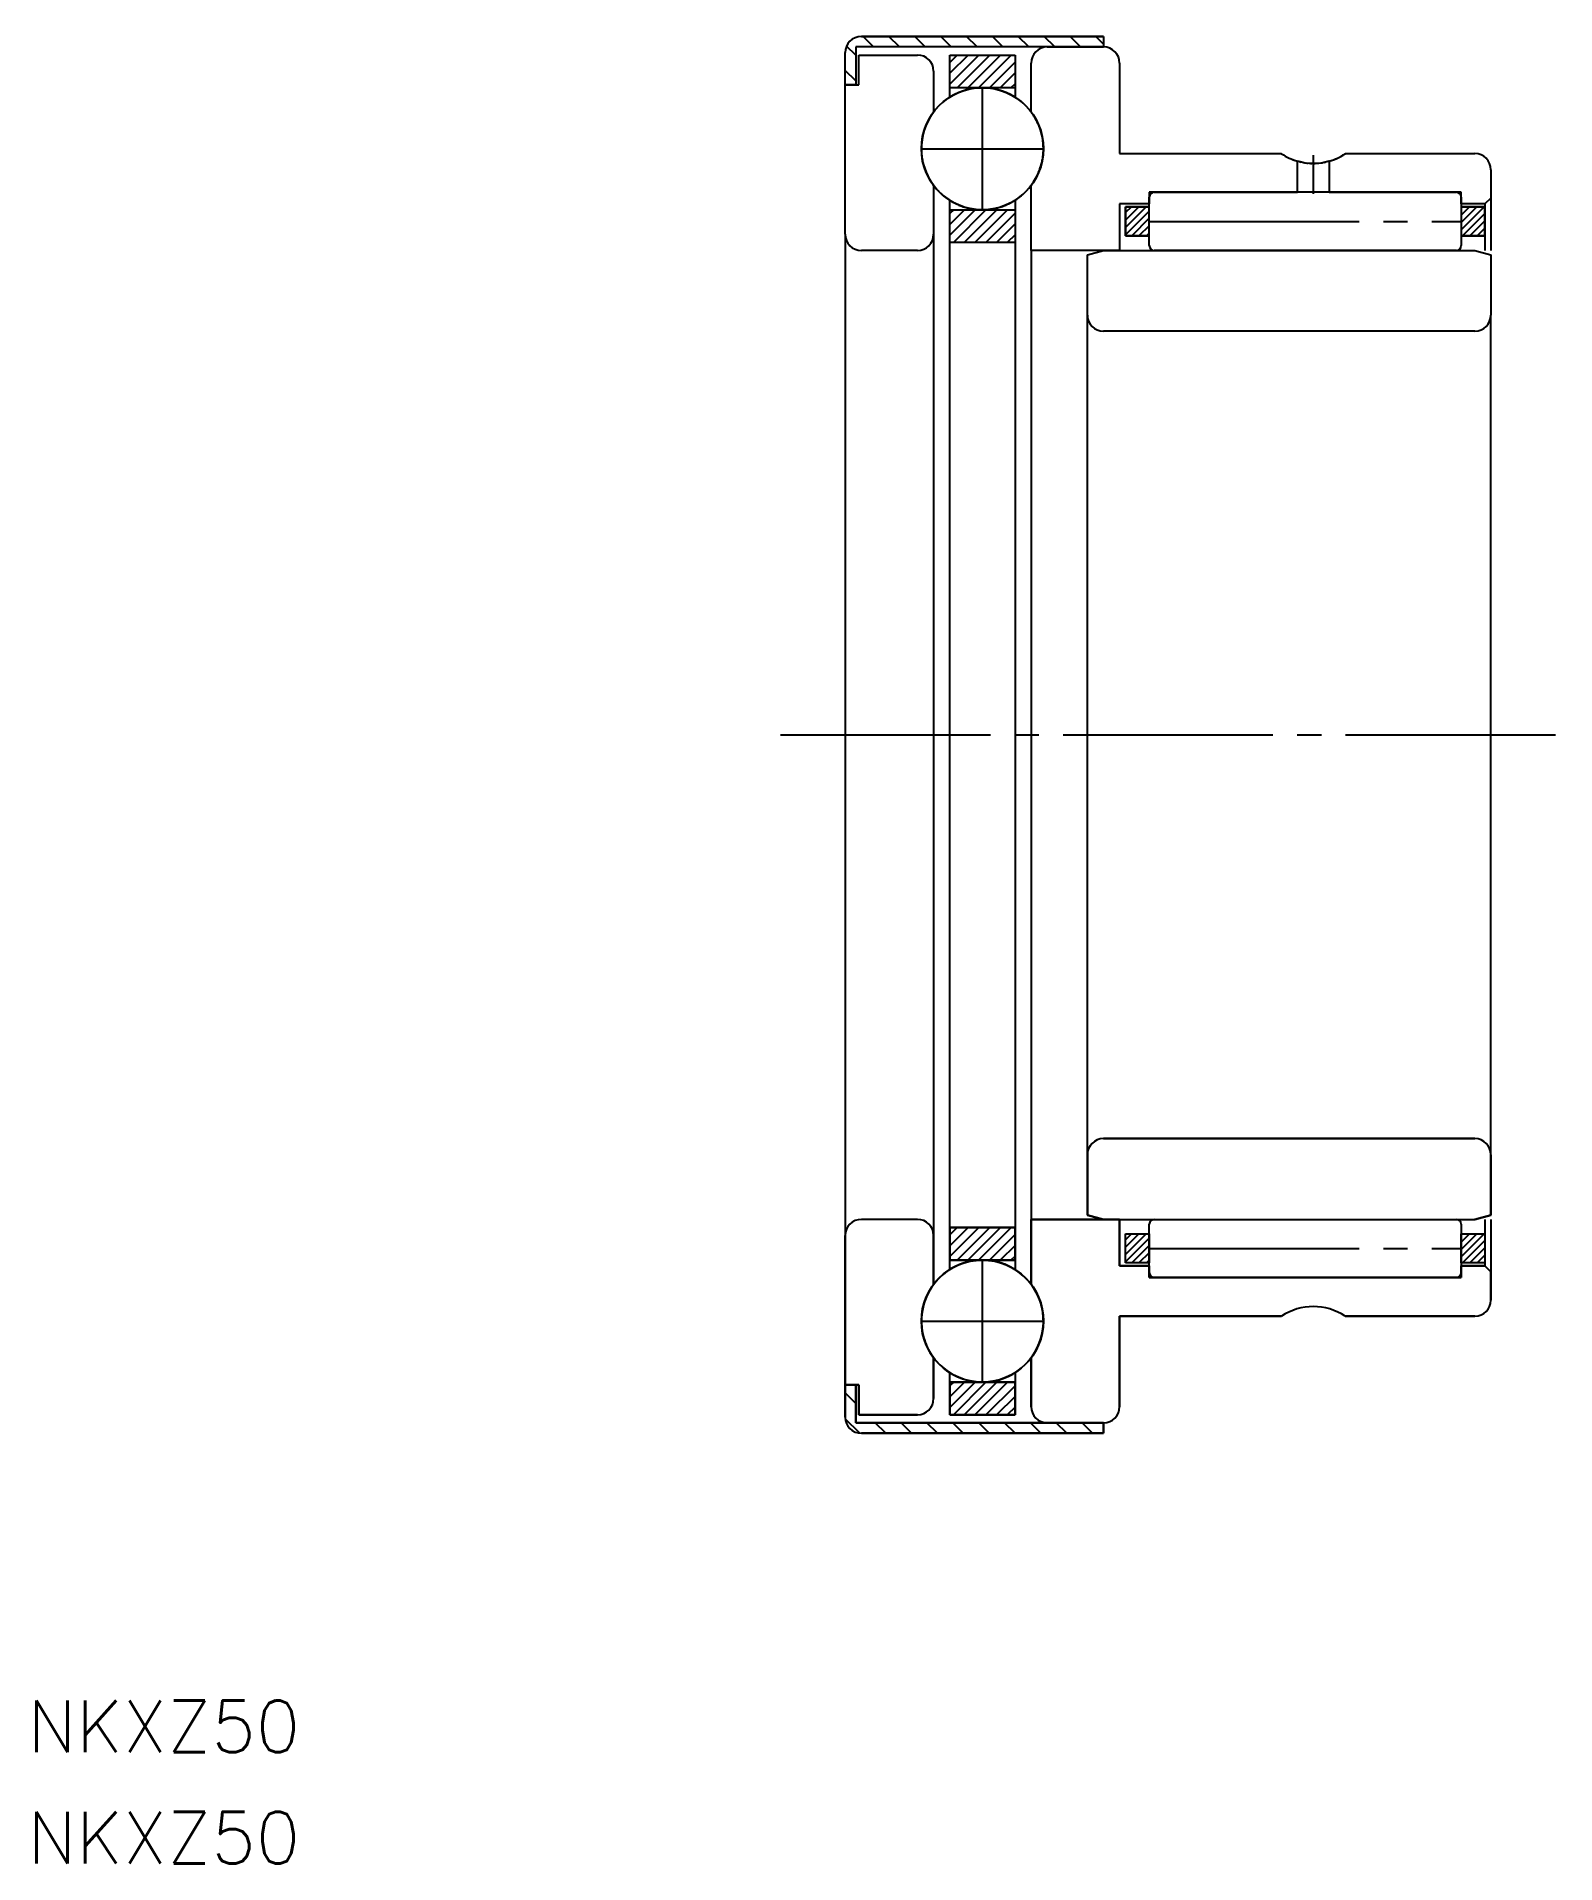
# Model space of a CAD drawing. Extents: x 99 to 193, y 89 to 202.
import ezdxf

# ---------------------------------------------------------------- set-up
doc = ezdxf.new("R2010")
doc.units = 0
doc.linetypes.add('CENTER', pattern=[17.5, 13, -1.5, 1.5, -1.5])
doc.layers.get('0').update_dxf_attribs({"linetype": 'CONTINUOUS'})
doc.layers.add('CENTER', color=1, linetype='CENTER')
doc.styles.get("Standard").update_dxf_attribs({"font": 'txt.shx', "bigfont": '@extfont2.shx'})

# ---------------------------------------------------------------- blocks, each defined once
blk = doc.blocks.new('B09105871428012009_0000000')
at = {"color": 7, "linetype": 'CONTINUOUS'}
for centre in [(8.5, 36.3), (8.5, -36.3)]:
    blk.add_circle(centre, 3.78, dxfattribs=at)
blk = doc.blocks.new('B09105871428012009_0000001')
at = {"color": 7, "linetype": 'CONTINUOUS'}
for p, q in [((28.015, 33.6), (28.015, 35.53988)), ((29.985, 35.53988), (29.985, 33.6)), ((29, 33.6), (28.015, 33.6)), ((29.985, 33.6), (29, 33.6))]:
    blk.add_line(p, q, dxfattribs=at)
blk.add_arc((29, 38.938), 3.538, 253.834914, 286.165086, dxfattribs=at)

msp = doc.modelspace()

# ---------------------------------------------------------------- linework, layer by layer
at = {"color": 3, "linetype": 'CONTINUOUS'}
for p, q in [((149.84, 201.18), (149.28, 201.74)), ((150.95, 201.68), (150.3, 202.33)), ((152.55, 201.68), (151.9, 202.33)), ((154.15, 201.68), (153.5, 202.33)), ((155.76, 201.68), (155.11, 202.33)), ((157.36, 201.68), (156.71, 202.33)), ((158.96, 201.68), (158.31, 202.33)), ((160.56, 201.68), (159.91, 202.33)), ((162.17, 201.68), (161.52, 202.33)), ((163.77, 201.68), (163.12, 202.33)), ((165.19, 201.86), (164.72, 202.33)), ((157.47, 201.18), (155.67, 199.38)), ((156.8, 201.18), (155.67, 200.05)), ((156.13, 201.18), (155.67, 200.72)), ((158.14, 201.18), (156.12, 199.16)), ((158.81, 201.18), (156.79, 199.16)), ((159.47, 201.18), (157.45, 199.16)), ((159.71, 200.74), (158.12, 199.16)), ((149.84, 199.58), (149.19, 200.23)), ((159.71, 200.07), (158.79, 199.16)), ((159.71, 199.4), (159.46, 199.16)), ((157.24, 191.6), (155.67, 190.03)), ((156.58, 191.6), (155.67, 190.69)), ((155.91, 191.6), (155.67, 191.36)), ((157.91, 191.6), (155.89, 189.58)), ((158.58, 191.6), (156.56, 189.58)), ((159.25, 191.6), (157.23, 189.58)), ((159.71, 191.38), (157.9, 189.58)), ((167.83, 191.78), (166.56, 190.51)), ((167.37, 191.78), (166.56, 190.96)), ((166.92, 191.78), (166.56, 191.42)), ((168.03, 191.52), (166.56, 190.05)), ((188.78, 191.78), (187.35, 190.35)), ((188.32, 191.78), (187.35, 190.81)), ((187.86, 191.78), (187.35, 191.26)), ((187.41, 191.78), (187.35, 191.72)), ((188.82, 191.37), (187.43, 189.98)), ((159.71, 190.72), (158.57, 189.58)), ((168.03, 191.07), (166.94, 189.98)), ((168.03, 190.61), (167.39, 189.98)), ((168.03, 190.16), (167.85, 189.98)), ((188.82, 190.91), (187.89, 189.98)), ((188.82, 190.46), (188.34, 189.98)), ((149.63, 189.25), (149.36, 189.52)), ((159.71, 190.05), (159.23, 189.58)), ((188.82, 190), (188.8, 189.98)), ((157.47, 128.58), (155.67, 126.78)), ((156.8, 128.58), (155.67, 127.45)), ((156.13, 128.58), (155.67, 128.12)), ((158.14, 128.58), (156.12, 126.56)), ((158.81, 128.58), (156.79, 126.56)), ((159.47, 128.58), (157.45, 126.56)), ((159.71, 128.14), (158.12, 126.56)), ((167.83, 128.18), (166.56, 126.91)), ((167.37, 128.18), (166.56, 127.36)), ((166.92, 128.18), (166.56, 127.82)), ((168.03, 127.92), (166.56, 126.45)), ((188.78, 128.18), (187.35, 126.75)), ((188.32, 128.18), (187.35, 127.21)), ((187.86, 128.18), (187.35, 127.66)), ((187.41, 128.18), (187.35, 128.12)), ((159.71, 127.47), (158.79, 126.56)), ((159.71, 126.8), (159.46, 126.56)), ((168.03, 127.47), (166.94, 126.38)), ((168.03, 127.01), (167.39, 126.38)), ((188.82, 127.77), (187.43, 126.38)), ((188.82, 127.31), (187.89, 126.38)), ((188.82, 126.86), (188.34, 126.38)), ((168.03, 126.56), (167.85, 126.38)), ((188.82, 126.4), (188.8, 126.38)), ((157.24, 119), (155.67, 117.43)), ((156.58, 119), (155.67, 118.09)), ((155.91, 119), (155.67, 118.76)), ((157.91, 119), (155.89, 116.98)), ((158.58, 119), (156.56, 116.98)), ((159.25, 119), (157.23, 116.98)), ((149.84, 117.68), (149.19, 118.33)), ((159.71, 118.78), (157.9, 116.98)), ((159.71, 118.12), (158.57, 116.98)), ((150.09, 115.83), (149.19, 116.72)), ((159.71, 117.45), (159.23, 116.98)), ((151.7, 115.83), (151.05, 116.48)), ((153.3, 115.83), (152.65, 116.48)), ((154.9, 115.83), (154.25, 116.48)), ((156.5, 115.83), (155.85, 116.48)), ((158.11, 115.83), (157.46, 116.48)), ((159.71, 115.83), (159.06, 116.48)), ((161.31, 115.83), (160.66, 116.48)), ((162.91, 115.83), (162.26, 116.48)), ((164.52, 115.83), (163.87, 116.48))]:
    msp.add_line(p, q, dxfattribs=at)
at = {"color": 7, "linetype": 'CONTINUOUS'}
for p, q in [((149.84, 201.68), (149.84, 199.33)), ((165.19, 201.68), (149.84, 201.68)), ((165.19, 201.68), (149.84, 201.68)), ((149.84, 201.68), (149.84, 199.33)), ((165.19, 202.33), (150.19, 202.33)), ((150.19, 202.33), (165.19, 202.33)), ((161.71, 201.68), (165.19, 201.68)), ((165.19, 202.33), (165.19, 201.68)), ((165.19, 202.33), (165.19, 201.68)), ((149.19, 199.33), (149.19, 201.33)), ((149.19, 199.33), (149.19, 201.33)), ((150.04, 201.18), (153.67, 201.18)), ((150.04, 199.33), (150.04, 201.18)), ((150.04, 199.33), (150.04, 201.18)), ((150.04, 201.18), (153.67, 201.18)), ((155.67, 201.18), (159.71, 201.18)), ((155.67, 199.16), (155.67, 201.18)), ((155.67, 199.16), (155.67, 201.18)), ((155.67, 201.18), (159.71, 201.18)), ((159.71, 201.18), (159.71, 199.16)), ((159.71, 201.18), (159.71, 199.16)), ((160.71, 197.64), (160.71, 200.68)), ((160.71, 197.64), (160.71, 200.68)), ((166.19, 200.68), (166.19, 195.08)), ((166.19, 200.68), (166.19, 195.08)), ((149.19, 199.33), (150.04, 199.33)), ((149.19, 190.08), (149.19, 199.33)), ((149.84, 199.33), (149.19, 199.33)), ((149.19, 190.08), (149.19, 199.33)), ((149.19, 199.33), (150.04, 199.33)), ((154.67, 200.18), (154.67, 197.64)), ((154.67, 200.18), (154.67, 197.64)), ((159.71, 199.16), (155.67, 199.16)), ((155.67, 198.57), (155.67, 199.16)), ((159.71, 199.16), (155.67, 199.16)), ((159.71, 199.16), (159.71, 198.57)), ((166.19, 195.08), (176.22, 195.08)), ((166.19, 195.08), (176.22, 195.08)), ((180.16, 195.08), (188.19, 195.08)), ((180.16, 195.08), (188.19, 195.08)), ((189.19, 194.08), (189.19, 192.32)), ((189.19, 194.08), (189.19, 192.32)), ((154.67, 193.11), (154.67, 190.08)), ((154.67, 193.11), (154.67, 190.08)), ((160.71, 189.08), (160.71, 193.11)), ((160.71, 189.08), (160.71, 193.11)), ((168.03, 192.68), (168.03, 191.96)), ((177.2, 192.68), (168.03, 192.68)), ((177.2, 192.68), (168.03, 192.68)), ((168.03, 192.68), (168.03, 191.96)), ((168.03, 189.38), (168.03, 192.38)), ((168.33, 192.68), (177.2, 192.68)), ((187.35, 192.68), (179.17, 192.68)), ((179.17, 192.68), (187.05, 192.68)), ((187.35, 192.68), (179.17, 192.68)), ((187.35, 191.96), (187.35, 192.68)), ((187.35, 191.96), (187.35, 192.68)), ((187.35, 192.38), (187.35, 189.38)), ((155.67, 191.6), (155.67, 192.18)), ((155.67, 191.6), (159.71, 191.6)), ((155.67, 189.58), (155.67, 191.6)), ((155.67, 189.58), (155.67, 191.6)), ((155.67, 191.6), (159.71, 191.6)), ((159.71, 192.18), (159.71, 191.6)), ((159.71, 191.6), (159.71, 189.58)), ((159.71, 191.6), (159.71, 189.58)), ((166.19, 191.96), (166.19, 189.08)), ((168.03, 191.96), (166.19, 191.96)), ((168.03, 191.96), (166.19, 191.96)), ((166.19, 191.96), (166.19, 189.08)), ((166.56, 191.78), (168.03, 191.78)), ((166.56, 189.98), (166.56, 191.78)), ((166.56, 191.78), (166.56, 189.98)), ((168.03, 191.78), (166.56, 191.78)), ((168.03, 189.98), (168.03, 191.78)), ((188.82, 191.96), (187.35, 191.96)), ((188.82, 191.96), (187.35, 191.96)), ((187.35, 191.78), (188.82, 191.78)), ((187.35, 191.78), (187.35, 189.98)), ((188.82, 191.78), (187.35, 191.78)), ((189.19, 192.32), (188.82, 191.96)), ((189.19, 192.32), (188.82, 191.96)), ((188.82, 191.96), (188.82, 191.78)), ((188.82, 191.78), (188.82, 189.98)), ((188.82, 189.98), (188.82, 191.78)), ((189.19, 192.32), (189.19, 189.08)), ((149.19, 190.08), (149.19, 128.08)), ((154.67, 190.08), (154.67, 128.08)), ((153.67, 189.08), (150.19, 189.08)), ((153.67, 189.08), (150.19, 189.08)), ((159.71, 189.58), (155.67, 189.58)), ((155.67, 128.58), (155.67, 189.58)), ((159.71, 189.58), (155.67, 189.58)), ((159.71, 189.58), (159.71, 128.58)), ((160.71, 189.08), (160.71, 129.08)), ((166.19, 189.08), (160.71, 189.08)), ((166.19, 189.08), (160.71, 189.08)), ((164.19, 188.81), (165.19, 189.08)), ((164.19, 188.81), (165.19, 189.08)), ((165.19, 189.08), (188.19, 189.08)), ((165.19, 189.08), (188.19, 189.08)), ((168.03, 189.98), (166.56, 189.98)), ((166.56, 189.98), (168.03, 189.98)), ((187.05, 189.08), (168.33, 189.08)), ((188.82, 189.98), (187.35, 189.98)), ((187.35, 189.98), (188.82, 189.98)), ((188.19, 189.08), (189.19, 188.81)), ((188.19, 189.08), (189.19, 188.81)), ((188.82, 189.98), (188.82, 189.08)), ((164.19, 185.08), (164.19, 188.81)), ((164.19, 185.08), (164.19, 188.81)), ((189.19, 188.81), (189.19, 185.08)), ((189.19, 188.81), (189.19, 185.08)), ((164.19, 133.08), (164.19, 185.08)), ((189.19, 133.08), (189.19, 185.08)), ((188.19, 184.08), (165.19, 184.08)), ((188.19, 184.08), (165.19, 184.08)), ((165.19, 134.08), (188.19, 134.08)), ((188.19, 134.08), (165.19, 134.08)), ((164.19, 129.34), (164.19, 133.08)), ((164.19, 133.08), (164.19, 129.34)), ((189.19, 133.08), (189.19, 129.34)), ((189.19, 129.34), (189.19, 133.08)), ((153.67, 129.08), (150.19, 129.08)), ((160.71, 125.04), (160.71, 129.08)), ((160.71, 129.08), (166.19, 129.08)), ((160.71, 129.08), (160.71, 125.04)), ((166.19, 129.08), (160.71, 129.08)), ((165.19, 129.08), (164.19, 129.34)), ((164.19, 129.34), (165.19, 129.08)), ((165.19, 129.08), (188.19, 129.08)), ((165.19, 129.08), (188.19, 129.08)), ((166.19, 129.08), (166.19, 126.2)), ((166.19, 126.2), (166.19, 129.08)), ((168.33, 129.08), (187.05, 129.08)), ((189.19, 129.34), (188.19, 129.08)), ((188.19, 129.08), (189.19, 129.34)), ((188.82, 129.08), (188.82, 128.18)), ((189.19, 129.08), (189.19, 125.83)), ((149.19, 118.83), (149.19, 128.08)), ((149.19, 128.08), (149.19, 118.83)), ((154.67, 128.08), (154.67, 125.04)), ((154.67, 125.04), (154.67, 128.08)), ((155.67, 128.58), (159.71, 128.58)), ((155.67, 126.56), (155.67, 128.58)), ((155.67, 128.58), (155.67, 126.56)), ((159.71, 128.58), (155.67, 128.58)), ((159.71, 128.58), (159.71, 126.56)), ((159.71, 126.56), (159.71, 128.58)), ((166.56, 128.18), (168.03, 128.18)), ((166.56, 126.38), (166.56, 128.18)), ((166.56, 126.38), (166.56, 128.18)), ((166.56, 128.18), (168.03, 128.18)), ((168.03, 125.78), (168.03, 128.78)), ((168.03, 128.18), (168.03, 126.38)), ((187.35, 128.78), (187.35, 125.78)), ((187.35, 128.18), (188.82, 128.18)), ((187.35, 126.38), (187.35, 128.18)), ((187.35, 128.18), (188.82, 128.18)), ((188.82, 128.18), (188.82, 126.38)), ((188.82, 128.18), (188.82, 126.38)), ((159.71, 126.56), (155.67, 126.56)), ((155.67, 125.97), (155.67, 126.56)), ((155.67, 126.56), (159.71, 126.56)), ((159.71, 126.56), (159.71, 125.97)), ((166.19, 126.2), (168.03, 126.2)), ((168.03, 126.2), (166.19, 126.2)), ((168.03, 126.38), (166.56, 126.38)), ((168.03, 126.38), (166.56, 126.38)), ((168.03, 126.2), (168.03, 125.48)), ((168.03, 125.48), (168.03, 126.2)), ((188.82, 126.38), (187.35, 126.38)), ((188.82, 126.38), (187.35, 126.38)), ((187.35, 125.48), (187.35, 126.2)), ((187.35, 126.2), (188.82, 126.2)), ((188.82, 126.2), (187.35, 126.2)), ((187.35, 126.2), (187.35, 125.48)), ((188.82, 126.38), (188.82, 126.2)), ((188.82, 126.2), (189.19, 125.83)), ((189.19, 125.83), (188.82, 126.2)), ((189.19, 125.83), (189.19, 124.08)), ((189.19, 124.08), (189.19, 125.83)), ((168.03, 125.48), (187.35, 125.48)), ((187.35, 125.48), (168.03, 125.48)), ((166.19, 123.08), (166.19, 117.48)), ((176.22, 123.08), (166.19, 123.08)), ((166.19, 117.48), (166.19, 123.08)), ((166.19, 123.08), (176.22, 123.08)), ((188.19, 123.08), (180.16, 123.08)), ((180.16, 123.08), (188.19, 123.08)), ((154.67, 120.51), (154.67, 117.98)), ((154.67, 117.98), (154.67, 120.51)), ((160.71, 117.48), (160.71, 120.51)), ((160.71, 120.51), (160.71, 117.48)), ((150.04, 118.83), (149.19, 118.83)), ((149.19, 116.83), (149.19, 118.83)), ((149.19, 118.83), (149.19, 116.83)), ((149.84, 118.83), (149.19, 118.83)), ((149.19, 118.83), (150.04, 118.83)), ((149.84, 118.83), (149.84, 116.48)), ((149.84, 116.48), (149.84, 118.83)), ((150.04, 116.98), (150.04, 118.83)), ((150.04, 118.83), (150.04, 116.98)), ((155.67, 119), (155.67, 119.58)), ((155.67, 119), (159.71, 119)), ((155.67, 116.98), (155.67, 119)), ((159.71, 119), (155.67, 119)), ((155.67, 119), (155.67, 116.98)), ((159.71, 119.58), (159.71, 119)), ((159.71, 119), (159.71, 116.98)), ((159.71, 116.98), (159.71, 119)), ((153.67, 116.98), (150.04, 116.98)), ((150.04, 116.98), (153.67, 116.98)), ((159.71, 116.98), (155.67, 116.98)), ((155.67, 116.98), (159.71, 116.98)), ((149.84, 116.48), (165.19, 116.48)), ((165.19, 116.48), (149.84, 116.48)), ((165.19, 115.83), (150.19, 115.83)), ((150.19, 115.83), (165.19, 115.83)), ((161.71, 116.48), (165.19, 116.48)), ((165.19, 116.48), (165.19, 115.83)), ((165.19, 115.83), (165.19, 116.48))]:
    msp.add_line(p, q, dxfattribs=at)
for centre, radius, start, end in [((150.19, 201.33), 1, 90, 180), ((150.19, 201.33), 1, 90, 180), ((161.71, 200.68), 1, 90, 180), ((161.71, 200.68), 1, 90, 180), ((165.19, 200.68), 1, 0, 90), ((165.19, 200.68), 1, 0, 90), ((153.67, 200.18), 1, 0, 90), ((153.67, 200.18), 1, 0, 90), ((157.69, 195.38), 3.78, 35.2234, 180.8985), ((157.69, 195.38), 3.78, 153.5262, 155.0896), ((157.69, 195.38), 3.78, 153.5262, 155.0896), ((157.69, 195.38), 3.78, 149.9341, 151.4669), ((157.69, 195.38), 3.78, 149.9341, 151.4669), ((157.69, 195.38), 3.78, 146.3417, 147.845), ((157.69, 195.38), 3.78, 146.3417, 147.845), ((157.69, 195.38), 3.78, 143.1301, 144.224), ((157.69, 195.38), 3.78, 143.1301, 144.224), ((157.69, 195.38), 3.78, 35.2234, 36.8699), ((157.69, 195.38), 3.78, 359.1001, 36.8699), ((157.69, 195.38), 3.78, 31.6125, 33.1875), ((157.69, 195.38), 3.78, 31.6125, 33.1875), ((157.69, 195.38), 3.78, 28.0011, 29.5989), ((157.69, 195.38), 3.78, 28.0011, 29.5989), ((157.69, 195.38), 3.78, 24.3894, 26.0106), ((157.69, 195.38), 3.78, 24.3894, 26.0106), ((157.69, 195.38), 3.78, 171.4838, 173.2113), ((157.69, 195.38), 3.78, 171.4838, 173.2113), ((157.69, 195.38), 3.78, 167.8925, 169.5862), ((157.69, 195.38), 3.78, 167.8925, 169.5862), ((157.69, 195.38), 3.78, 164.3012, 165.9613), ((157.69, 195.38), 3.78, 164.3012, 165.9613), ((157.69, 195.38), 3.78, 160.7097, 162.3369), ((157.69, 195.38), 3.78, 160.7097, 162.3369), ((157.69, 195.38), 3.78, 157.118, 158.7129), ((157.69, 195.38), 3.78, 157.118, 158.7129), ((157.69, 195.38), 3.78, 20.7773, 22.4227), ((157.69, 195.38), 3.78, 20.7773, 22.4227), ((157.69, 195.38), 3.78, 17.1649, 18.8351), ((157.69, 195.38), 3.78, 17.1649, 18.8351), ((157.69, 195.38), 3.78, 13.5522, 15.2478), ((157.69, 195.38), 3.78, 13.5522, 15.2478), ((157.69, 195.38), 3.78, 9.9393, 11.6607), ((157.69, 195.38), 3.78, 9.9393, 11.6607), ((157.69, 195.38), 3.78, 6.3263, 8.0737), ((157.69, 195.38), 3.78, 6.3263, 8.0737), ((157.69, 195.38), 3.78, 175.0749, 176.8367), ((157.69, 195.38), 3.78, 175.0749, 176.8367), ((157.69, 195.38), 3.78, 178.6661, 180), ((157.69, 195.38), 3.78, 178.6661, 180), ((157.69, 195.38), 3.78, 180, 0.8999), ((157.69, 195.38), 3.78, 180, 180.8985), ((157.69, 195.38), 3.78, 182.6883, 184.5117), ((157.69, 195.38), 3.78, 182.6883, 184.5117), ((157.69, 195.38), 3.78, 186.2752, 188.1248), ((157.69, 195.38), 3.78, 186.2752, 188.1248), ((157.69, 195.38), 3.78, 189.8622, 191.7378), ((157.69, 195.38), 3.78, 189.8622, 191.7378), ((157.69, 195.38), 3.78, 347.8386, 349.7409), ((157.69, 195.38), 3.78, 348.2608, 350.1392), ((157.69, 195.38), 3.78, 351.8738, 353.7262), ((157.69, 195.38), 3.78, 351.4474, 353.3158), ((157.69, 195.38), 3.78, 2.7132, 4.4868), ((157.69, 195.38), 3.78, 2.7132, 4.4868), ((157.69, 195.38), 3.78, 355.4869, 357.3131), ((157.69, 195.38), 3.78, 355.0562, 356.8904), ((157.69, 195.38), 3.78, 0, 0.8999), ((157.69, 195.38), 3.78, 358.6651, 0), ((178.19, 198.01), 3.54, 236.1412, 253.8349), ((178.19, 198.01), 3.54, 236.1412, 253.9879), ((178.19, 198.01), 3.54, 284.389, 303.8588), ((178.19, 198.01), 3.54, 286.1651, 303.8588), ((188.19, 194.08), 1, 0, 90), ((188.19, 194.08), 1, 0, 90), ((157.69, 195.38), 3.78, 193.4493, 195.3507), ((157.69, 195.38), 3.78, 193.4493, 195.3507), ((157.69, 195.38), 3.78, 197.0367, 198.9633), ((157.69, 195.38), 3.78, 197.0367, 198.9633), ((157.69, 195.38), 3.78, 200.6243, 202.5757), ((157.69, 195.38), 3.78, 200.6243, 202.5757), ((157.69, 195.38), 3.78, 204.2122, 206.1878), ((157.69, 195.38), 3.78, 204.2122, 206.1878), ((157.69, 195.38), 3.78, 207.8004, 209.7996), ((157.69, 195.38), 3.78, 207.8004, 209.7996), ((157.69, 195.38), 3.78, 329.7971, 331.8602), ((157.69, 195.38), 3.78, 330.1992, 332.2008), ((157.69, 195.38), 3.78, 333.405, 335.4376), ((157.69, 195.38), 3.78, 333.8109, 335.7891), ((157.69, 195.38), 3.78, 337.0131, 339.0142), ((157.69, 195.38), 3.78, 337.4229, 339.3771), ((157.69, 195.38), 3.78, 340.6214, 342.5902), ((157.69, 195.38), 3.78, 341.0353, 342.9647), ((157.69, 195.38), 3.78, 344.6479, 346.5521), ((157.69, 195.38), 3.78, 344.23, 346.1658), ((178.19, 198.01), 3.54, 255.7891, 257.5879), ((178.19, 198.01), 3.54, 259.3892, 261.1879), ((178.19, 198.01), 3.54, 262.9892, 264.7879), ((178.19, 198.01), 3.54, 266.5893, 268.3879), ((178.19, 198.01), 3.54, 270.1893, 271.9879), ((178.19, 198.01), 3.54, 273.7893, 275.5879), ((178.19, 198.01), 3.54, 277.3892, 279.1879), ((178.19, 198.01), 3.54, 280.9892, 282.7896), ((157.69, 195.38), 3.78, 211.3891, 213.4109), ((157.69, 195.38), 3.78, 211.3891, 213.4109), ((157.69, 195.38), 3.78, 214.9781, 216.8699), ((157.69, 195.38), 3.78, 214.9781, 217.0219), ((157.69, 195.38), 3.78, 218.5677, 220.6323), ((157.69, 195.38), 3.78, 222.1578, 224.2422), ((157.69, 195.38), 3.78, 225.7485, 227.8515), ((157.69, 195.38), 3.78, 229.3397, 231.4603), ((157.69, 195.38), 3.78, 232.9316, 235.0684), ((157.69, 195.38), 3.78, 304.9308, 307.0692), ((157.69, 195.38), 3.78, 308.5388, 310.6612), ((157.69, 195.38), 3.78, 312.1475, 314.2525), ((157.69, 195.38), 3.78, 315.7567, 317.8433), ((157.69, 195.38), 3.78, 319.3666, 321.4334), ((157.69, 195.38), 3.78, 322.977, 325.023), ((157.69, 195.38), 3.78, 323.1301, 324.7032), ((157.69, 195.38), 3.78, 326.1894, 328.2821), ((157.69, 195.38), 3.78, 326.5878, 328.6122), ((168.33, 192.38), 0.3, 90, 180), ((187.05, 192.38), 0.3, 0, 90), ((157.69, 195.38), 3.78, 236.5242, 238.6758), ((157.69, 195.38), 3.78, 240.1174, 242.2826), ((157.69, 195.38), 3.78, 243.7114, 245.8886), ((157.69, 195.38), 3.78, 247.3061, 249.4939), ((157.69, 195.38), 3.78, 250.9016, 253.0984), ((157.69, 195.38), 3.78, 254.4979, 256.7021), ((157.69, 195.38), 3.78, 258.095, 260.305), ((157.69, 195.38), 3.78, 261.6929, 263.9071), ((157.69, 195.38), 3.78, 265.2916, 267.5084), ((157.69, 195.38), 3.78, 268.8911, 271.1089), ((157.69, 195.38), 3.78, 272.4915, 274.7085), ((157.69, 195.38), 3.78, 276.0927, 278.3073), ((157.69, 195.38), 3.78, 279.6947, 281.9053), ((157.69, 195.38), 3.78, 283.2975, 285.5025), ((157.69, 195.38), 3.78, 286.9012, 289.0988), ((157.69, 195.38), 3.78, 290.5056, 292.6944), ((157.69, 195.38), 3.78, 294.1108, 296.2892), ((157.69, 195.38), 3.78, 297.7167, 299.8833), ((157.69, 195.38), 3.78, 301.3234, 303.4766), ((150.19, 190.08), 1, 180, 270), ((150.19, 190.08), 1, 180, 270), ((150.19, 190.08), 1, 180, 270), ((153.67, 190.08), 1, 270, 0), ((153.67, 190.08), 1, 270, 0), ((153.67, 190.08), 1, 270, 0), ((168.33, 189.38), 0.3, 180, 270), ((187.05, 189.38), 0.3, 270, 0), ((165.19, 185.08), 1, 180, 270), ((165.19, 185.08), 1, 180, 270), ((188.19, 185.08), 1, 270, 0), ((188.19, 185.08), 1, 270, 0), ((165.19, 133.08), 1, 90, 180), ((165.19, 133.08), 1, 90, 180), ((188.19, 133.08), 1, 0, 90), ((188.19, 133.08), 1, 0, 90), ((150.19, 128.08), 1, 90, 180), ((150.19, 128.08), 1, 90, 180), ((150.19, 128.08), 1, 90, 180), ((153.67, 128.08), 1, 0, 90), ((153.67, 128.08), 1, 0, 90), ((153.67, 128.08), 1, 0, 90), ((168.33, 128.78), 0.3, 90, 180), ((187.05, 128.78), 0.3, 0, 90), ((157.69, 122.78), 3.78, 358.2061, 315), ((157.69, 122.78), 3.78, 315, 181.7946), ((168.33, 125.78), 0.3, 180, 270), ((187.05, 125.78), 0.3, 270, 0), ((157.69, 122.78), 3.78, 153.5219, 155.1018), ((157.69, 122.78), 3.78, 149.9292, 151.4808), ((157.69, 122.78), 3.78, 146.3363, 147.8604), ((157.69, 122.78), 3.78, 143.1301, 144.2409), ((157.69, 122.78), 3.78, 35.2146, 36.8699), ((157.69, 122.78), 3.78, 31.6045, 33.1955), ((157.69, 122.78), 3.78, 27.994, 29.606), ((157.69, 122.78), 3.78, 171.4825, 173.2149), ((157.69, 122.78), 3.78, 167.8906, 169.5916), ((157.69, 122.78), 3.78, 164.2987, 165.9685), ((157.69, 122.78), 3.78, 160.7066, 162.3458), ((157.69, 122.78), 3.78, 157.1143, 158.7235), ((157.69, 122.78), 3.78, 24.383, 26.017), ((157.69, 122.78), 3.78, 20.7718, 22.4282), ((157.69, 122.78), 3.78, 17.1603, 18.8397), ((157.69, 122.78), 3.78, 13.5485, 15.2515), ((157.69, 122.78), 3.78, 9.9366, 11.6634), ((178.19, 120.14), 3.54, 56.1412, 123.8588), ((178.19, 120.14), 3.54, 56.1412, 123.8588), ((188.19, 124.08), 1, 270, 0), ((188.19, 124.08), 1, 270, 0), ((157.69, 122.78), 3.78, 175.0743, 176.8385), ((157.69, 122.78), 3.78, 178.6661, 180), ((157.69, 122.78), 3.78, 180, 180.8985), ((157.69, 122.78), 3.78, 182.6893, 184.5107), ((157.69, 122.78), 3.78, 186.2771, 188.1229), ((157.69, 122.78), 3.78, 6.3245, 8.0755), ((157.69, 122.78), 3.78, 351.4486, 353.3122), ((157.69, 122.78), 3.78, 2.7123, 4.4877), ((157.69, 122.78), 3.78, 355.0568, 356.8886), ((157.69, 122.78), 3.78, 0, 0.8999), ((157.69, 122.78), 3.78, 358.6651, 0), ((157.69, 122.78), 3.78, 189.865, 191.735), ((157.69, 122.78), 3.78, 193.453, 195.347), ((157.69, 122.78), 3.78, 197.0413, 198.9587), ((157.69, 122.78), 3.78, 200.6298, 202.5702), ((157.69, 122.78), 3.78, 204.2185, 206.1815), ((157.69, 122.78), 3.78, 333.4092, 335.4253), ((157.69, 122.78), 3.78, 337.0168, 339.0036), ((157.69, 122.78), 3.78, 340.6245, 342.5813), ((157.69, 122.78), 3.78, 344.2325, 346.1586), ((157.69, 122.78), 3.78, 347.8405, 349.7355), ((157.69, 122.78), 3.78, 207.8076, 209.7924), ((157.69, 122.78), 3.78, 211.397, 213.403), ((157.69, 122.78), 3.78, 214.9869, 216.8699), ((157.69, 122.78), 3.78, 323.1301, 324.6862), ((157.69, 122.78), 3.78, 326.1948, 328.2667), ((157.69, 122.78), 3.78, 329.8019, 331.8463), ((153.67, 117.98), 1, 270, 0), ((153.67, 117.98), 1, 270, 0), ((150.19, 116.83), 1, 180, 270), ((150.19, 116.83), 1, 180, 270), ((161.71, 117.48), 1, 180, 270), ((161.71, 117.48), 1, 180, 270), ((165.19, 117.48), 1, 270, 0), ((165.19, 117.48), 1, 270, 0)]:
    msp.add_arc(centre, radius, start, end, dxfattribs=at)
at = {"layer": 'CENTER', "color": 1, "linetype": 'CENTER'}
for p, q in [((157.69, 191.6), (157.69, 199.16)), ((153.91, 195.38), (161.47, 195.38)), ((178.19, 192.68), (178.19, 194.98)), ((178.19, 192.58), (178.19, 192.68)), ((168.03, 190.88), (187.35, 190.88)), ((145.19, 159.08), (193.19, 159.08)), ((168.03, 127.28), (187.35, 127.28)), ((157.69, 119), (157.69, 126.56)), ((153.91, 122.78), (161.47, 122.78))]:
    msp.add_line(p, q, dxfattribs=at)

# ---------------------------------------------------------------- block references
for name in ['B09105871428012009_0000000', 'B09105871428012009_0000001']:
    msp.add_blockref(name, (149.19, 159.08))

# ---------------------------------------------------------------- texts
at = {"color": 7, "linetype": 'CONTINUOUS'}
for p in [(98.55, 96.08), (98.55, 89.19)]:
    msp.add_text('NKXZ50', height=3.2, dxfattribs=at).set_placement(p)

doc.saveas('drawing.dxf')
